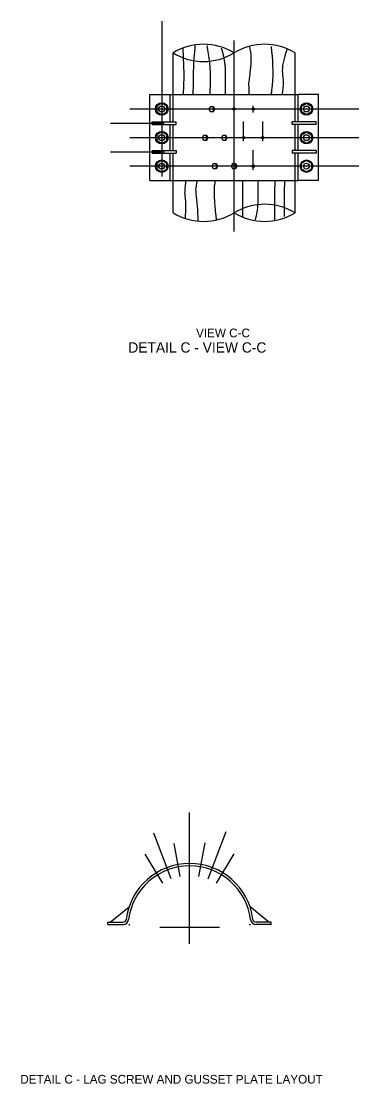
# Model space of a CAD drawing. Extents: x -19.7 to 6.5, y -3.4 to 7.8.
# Drawn here: x 3.6 to 6.54, y -2.18 to 7.09 of the extents above; entities that cross this region are included whole.
import ezdxf

# ---------------------------------------------------------------- set-up
doc = ezdxf.new("R2010")
doc.units = 0
doc.layers.add('es_DETAIL', color=7, linetype='Continuous')
doc.layers.add('es_NO-PLOT', color=7, linetype='Continuous')

msp = doc.modelspace()

# ---------------------------------------------------------------- linework, layer by layer
at = {"layer": 'es_DETAIL'}
for p, q in [((4.8238, 7.0869), (4.8238, 5.7329)), ((5.4548, 6.212), (5.4548, 6.9204)), ((4.9222, 6.448), (4.9222, 6.8109)), ((5.9873, 6.448), (5.9873, 6.8109)), ((4.7196, 6.448), (4.8967, 6.448)), ((4.7196, 5.6982), (4.7196, 6.448)), ((4.8967, 6.448), (6.0128, 6.448)), ((4.8967, 6.2097), (4.8967, 6.448)), ((4.9222, 6.2097), (4.9222, 6.448)), ((5.9873, 6.2097), (5.9873, 6.448)), ((6.0128, 6.2097), (6.0128, 6.448)), ((6.1899, 6.448), (6.0128, 6.448)), ((6.1899, 5.6982), (6.1899, 6.448)), ((6.5414, 6.3216), (4.547, 6.3216)), ((5.275, 6.3419), (5.2524, 6.3419)), ((5.2524, 6.3013), (5.275, 6.3013)), ((5.2864, 6.3216), (5.275, 6.3419)), ((5.275, 6.3013), (5.2864, 6.3216)), ((5.2796, 6.3216), (5.2864, 6.3216)), ((5.6214, 6.2918), (5.6214, 6.3504)), ((4.7405, 6.2097), (4.9488, 6.2097)), ((4.7405, 6.1863), (4.7405, 6.2097)), ((4.9488, 6.1863), (4.9488, 6.2097)), ((5.4548, 5.9627), (5.4548, 6.212)), ((5.5381, 6.0418), (5.5381, 6.212)), ((5.7048, 6.0418), (5.7048, 6.212)), ((6.169, 6.2097), (5.9607, 6.2097)), ((5.9607, 6.1863), (5.9607, 6.2097)), ((6.169, 6.1863), (6.169, 6.2097)), ((4.8446, 6.1966), (4.3762, 6.1966)), ((4.7405, 6.1863), (4.9488, 6.1863)), ((4.8967, 5.9597), (4.8967, 6.1863)), ((4.9222, 5.9597), (4.9222, 6.1863)), ((6.169, 6.1863), (5.9607, 6.1863)), ((5.9873, 5.9597), (5.9873, 6.1863)), ((6.0128, 5.9597), (6.0128, 6.1863)), ((6.5414, 6.0716), (4.547, 6.0716)), ((5.2172, 6.0919), (5.2084, 6.0919)), ((5.2084, 6.0513), (5.2172, 6.0513)), ((5.2281, 6.0716), (5.2172, 6.0919)), ((5.2172, 6.0513), (5.2281, 6.0716)), ((5.2193, 6.0716), (5.2281, 6.0716)), ((5.3834, 6.0902), (5.3795, 6.0902)), ((5.3795, 6.0497), (5.3834, 6.0497)), ((5.395, 6.0699), (5.3834, 6.0902)), ((5.3834, 6.0497), (5.395, 6.0699)), ((5.3912, 6.0699), (5.395, 6.0699)), ((4.8446, 5.9466), (4.3762, 5.9466)), ((4.7405, 5.9597), (4.9488, 5.9597)), ((4.7405, 5.9597), (4.7405, 5.9363)), ((4.7405, 5.9363), (4.9488, 5.9363)), ((4.8967, 5.6982), (4.8967, 5.9363)), ((4.9222, 5.6982), (4.9222, 5.9363)), ((4.9488, 5.9597), (4.9488, 5.9363)), ((5.4548, 5.2529), (5.4548, 5.9627)), ((5.6214, 5.7906), (5.6214, 5.9627)), ((6.169, 5.9597), (5.9607, 5.9597)), ((5.9607, 5.9597), (5.9607, 5.9363)), ((6.169, 5.9363), (5.9607, 5.9363)), ((5.9873, 5.6982), (5.9873, 5.9363)), ((6.0128, 5.6982), (6.0128, 5.9363)), ((6.169, 5.9597), (6.169, 5.9363)), ((5.3016, 5.8435), (5.2789, 5.8435)), ((5.3129, 5.8232), (5.3016, 5.8435)), ((5.471, 5.8435), (5.4483, 5.8435)), ((5.4823, 5.8232), (5.471, 5.8435)), ((6.5414, 5.8232), (4.547, 5.8232)), ((5.2789, 5.8029), (5.3016, 5.8029)), ((5.3016, 5.8029), (5.3129, 5.8232)), ((5.3061, 5.8232), (5.3129, 5.8232)), ((5.4483, 5.8029), (5.471, 5.8029)), ((5.471, 5.8029), (5.4823, 5.8232)), ((5.4755, 5.8232), (5.4823, 5.8232)), ((4.7196, 5.6982), (4.8967, 5.6982)), ((4.8967, 5.6982), (6.0128, 5.6982)), ((4.9222, 5.4163), (4.9222, 5.6982)), ((5.9873, 5.4163), (5.9873, 5.6982)), ((6.1899, 5.6982), (6.0128, 5.6982)), ((5.0667, -0.9576), (5.0667, 0.1865)), ((4.9059, -0.3922), (4.7538, 0.0076)), ((5.2274, -0.3922), (5.385, 0.0221)), ((4.9849, -0.3701), (4.9324, -0.0843)), ((5.1484, -0.3701), (5.2024, -0.0763)), ((4.8322, -0.4282), (4.6798, -0.1771)), ((5.3011, -0.4282), (5.4562, -0.1726)), ((4.3744, -0.7693), (4.5393, -0.6354)), ((5.7589, -0.7693), (5.594, -0.6354)), ((4.3541, -0.7902), (4.3541, -0.7693)), ((4.3541, -0.7693), (4.4864, -0.7693)), ((4.3541, -0.7902), (4.4864, -0.7902)), ((4.5358, -0.7919), (4.5464, -0.7919)), ((4.5411, -0.7872), (4.5411, -0.7966)), ((4.8068, -0.8145), (5.3265, -0.8145)), ((5.5975, -0.7919), (5.5869, -0.7919)), ((5.5922, -0.7872), (5.5922, -0.7966)), ((5.7792, -0.7693), (5.6469, -0.7693)), ((5.7792, -0.7902), (5.6469, -0.7902)), ((5.7792, -0.7902), (5.7792, -0.7693))]:
    msp.add_line(p, q, dxfattribs=at)
for points in [[(4.8238, 6.3723), (4.7799, 6.347), (4.7799, 6.2962), (4.8238, 6.2709), (4.8677, 6.2962), (4.8677, 6.347)], [(5.2342, 6.3216), (5.2456, 6.3013), (5.2682, 6.3013), (5.2796, 6.3216), (5.2682, 6.3419), (5.2456, 6.3419)], [(6.0857, 6.3723), (6.1296, 6.347), (6.1296, 6.2962), (6.0857, 6.2709), (6.0418, 6.2962), (6.0418, 6.347)], [(4.8238, 6.1223), (4.7799, 6.097), (4.7799, 6.0462), (4.8238, 6.0209), (4.8677, 6.0462), (4.8677, 6.097)], [(6.0857, 6.1223), (6.1296, 6.097), (6.1296, 6.0462), (6.0857, 6.0209), (6.0418, 6.0462), (6.0418, 6.097)], [(5.1759, 6.0716), (5.1867, 6.0513), (5.2084, 6.0513), (5.2193, 6.0716), (5.2084, 6.0919), (5.1867, 6.0919)], [(5.3447, 6.0699), (5.3563, 6.0497), (5.3795, 6.0497), (5.3912, 6.0699), (5.3795, 6.0902), (5.3563, 6.0902)], [(4.8238, 5.8739), (4.7799, 5.8486), (4.7799, 5.7978), (4.8238, 5.7725), (4.8677, 5.7978), (4.8677, 5.8486)], [(5.2608, 5.8232), (5.2721, 5.8029), (5.2948, 5.8029), (5.3061, 5.8232), (5.2948, 5.8435), (5.2721, 5.8435)], [(5.4302, 5.8232), (5.4415, 5.8029), (5.4642, 5.8029), (5.4755, 5.8232), (5.4642, 5.8435), (5.4415, 5.8435)], [(6.0857, 5.8739), (6.1296, 5.8486), (6.1296, 5.7978), (6.0857, 5.7725), (6.0418, 5.7978), (6.0418, 5.8486)]]:
    msp.add_lwpolyline(points, close=True, dxfattribs=at)
for centre, radius in [((4.8238, 6.3216), 0.0549), ((4.8238, 6.3216), 0.026), ((5.4548, 6.3216), 0.0104), ((5.4548, 6.3216), 0.0104), ((5.6214, 6.3216), 0.0104), ((6.0857, 6.3216), 0.0549), ((6.0857, 6.3216), 0.026), ((4.8238, 6.0716), 0.0549), ((6.0857, 6.0716), 0.0549), ((4.8238, 6.0716), 0.026), ((5.5381, 6.0716), 0.0104), ((5.7048, 6.0716), 0.0104), ((6.0857, 6.0716), 0.026), ((4.8238, 5.8232), 0.0549), ((4.8238, 5.8232), 0.026), ((6.0857, 5.8232), 0.0549), ((6.0857, 5.8232), 0.026), ((5.6214, 5.8232), 0.0104)]:
    msp.add_circle(centre, radius, dxfattribs=at)
for centre, radius, start, end in [((5.1885, 6.3763), 0.5097, 58.50726, 121.49274), ((5.721, 6.3763), 0.5097, 58.50726, 121.49274), ((5.1885, 7.2456), 0.5097, 238.50726, 301.49274), ((5.721, 4.9817), 0.5097, 58.50726, 121.49274), ((5.1885, 5.851), 0.5097, 238.50726, 301.49274), ((5.721, 5.851), 0.5097, 238.50726, 301.49274), ((5.0667, -0.8145), 0.5569, 7.18076, 172.81924), ((5.0667, -0.8145), 0.5361, 7.18076, 172.81924), ((4.4864, -0.7414), 0.0279, 270, 352.81924), ((4.4864, -0.7414), 0.0487, 270, 352.81924), ((5.6469, -0.7414), 0.0487, 187.18076, 270), ((5.6469, -0.7414), 0.0279, 187.18076, 270)]:
    msp.add_arc(centre, radius, start, end, dxfattribs=at)
for points in [[(5.1137, 6.8749), (5.0988, 6.651), (5.0988, 6.5703), (5.0948, 6.448)], [(5.2169, 6.8749), (5.2394, 6.7301), (5.2427, 6.6906), (5.2441, 6.6708), (5.2447, 6.6609), (5.2452, 6.651), (5.2459, 6.6091), (5.2452, 6.5672), (5.2447, 6.5076), (5.2425, 6.448)], [(5.5885, 6.8639), (5.6018, 6.7727), (5.5938, 6.6592), (5.587, 6.5869), (5.5801, 6.5365), (5.5842, 6.4915), (5.5829, 6.448)], [(5.7778, 6.8668), (5.7871, 6.5273), (5.7764, 6.448)], [(5.0067, 6.8503), (5.0153, 6.651), (5.0153, 6.5722), (5.01, 6.448)], [(5.3434, 6.8564), (5.374, 6.7083), (5.3755, 6.6892), (5.3767, 6.6701), (5.3772, 6.6605), (5.3775, 6.651), (5.3779, 6.607), (5.3775, 6.563), (5.377, 6.5055), (5.376, 6.448)], [(5.9163, 6.8433), (5.8751, 6.651), (5.8756, 6.6383), (5.8766, 6.6257), (5.8792, 6.6005), (5.8818, 6.5752), (5.8826, 6.5626), (5.8828, 6.5563), (5.8829, 6.55), (5.8825, 6.5373), (5.8816, 6.5245), (5.8788, 6.499), (5.8759, 6.4736), (5.8748, 6.4608), (5.8743, 6.448)], [(5.0316, 5.366), (5.0322, 5.3983), (5.0331, 5.4306), (5.034, 5.4629), (5.0344, 5.4952), (5.0341, 5.5079), (5.0332, 5.5205), (5.0304, 5.5457), (5.0276, 5.571), (5.0268, 5.5836), (5.0266, 5.5962), (5.0271, 5.6089), (5.0281, 5.6217), (5.0309, 5.6472), (5.0338, 5.6727), (5.0348, 5.6854), (5.0353, 5.6982)], [(5.1423, 5.3433), (5.1388, 5.4311), (5.1353, 5.4782), (5.13, 5.5251), (5.125, 5.572), (5.1233, 5.5954), (5.1227, 5.6072), (5.1224, 5.6189), (5.1228, 5.6288), (5.1239, 5.6387), (5.1274, 5.6585), (5.1311, 5.6783), (5.1325, 5.6882), (5.1331, 5.6982)], [(5.302, 5.354), (5.2982, 5.3871), (5.2948, 5.4183), (5.2917, 5.4496), (5.2868, 5.5124), (5.2838, 5.5751), (5.2831, 5.6065), (5.283, 5.6221), (5.2831, 5.6378), (5.2835, 5.6453), (5.2844, 5.6529), (5.2872, 5.6679), (5.2901, 5.683), (5.2917, 5.6982)], [(5.5317, 5.3814), (5.5306, 5.4751), (5.5302, 5.4851), (5.5299, 5.4952), (5.5295, 5.5392), (5.5299, 5.5832), (5.5303, 5.6407), (5.5314, 5.6982)], [(5.6411, 5.356), (5.6643, 5.4952), (5.6643, 5.579), (5.6671, 5.6982)], [(5.8107, 5.356), (5.8107, 5.4952), (5.8107, 5.5759), (5.8107, 5.6065), (5.8111, 5.6371), (5.8123, 5.6677), (5.8147, 5.6982)], [(5.8942, 5.385), (5.8942, 5.4952), (5.8942, 5.574), (5.8944, 5.6051), (5.8951, 5.6361), (5.8967, 5.6672), (5.8979, 5.6827), (5.8987, 5.6904), (5.8995, 5.6982)]]:
    msp.add_spline(points, degree=3, dxfattribs=at)

# ---------------------------------------------------------------- texts
at = {"layer": 'es_NO-PLOT'}
for s, height, p in [('VIEW C-C', 0.07615, (5.1232, 4.3305)), ('DETAIL C - VIEW C-C', 0.089989, (4.5324, 4.1971)), ('DETAIL C - LAG SCREW AND GUSSET PLATE LAYOUT', 0.076153, (3.5907, -2.1775))]:
    msp.add_text(s, height=height, dxfattribs=at).set_placement(p)

doc.saveas('drawing.dxf')
